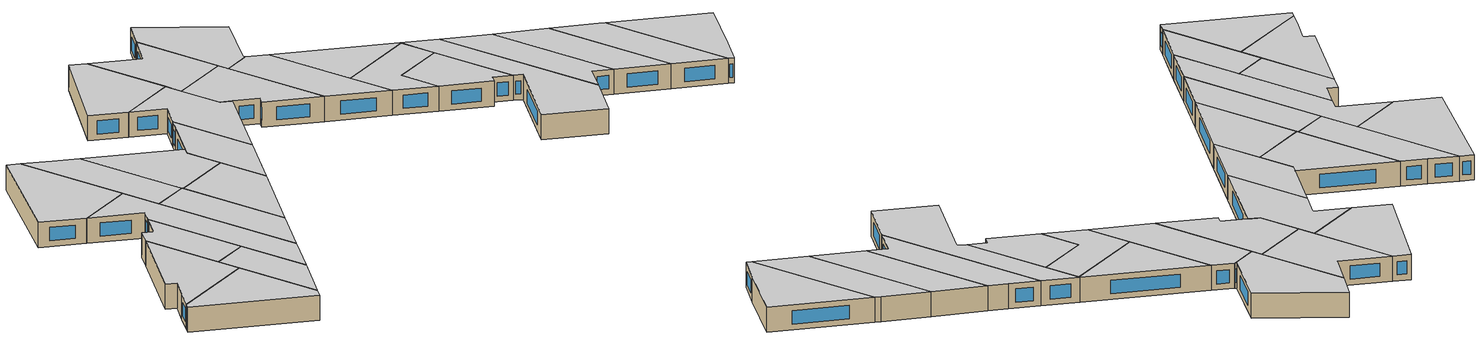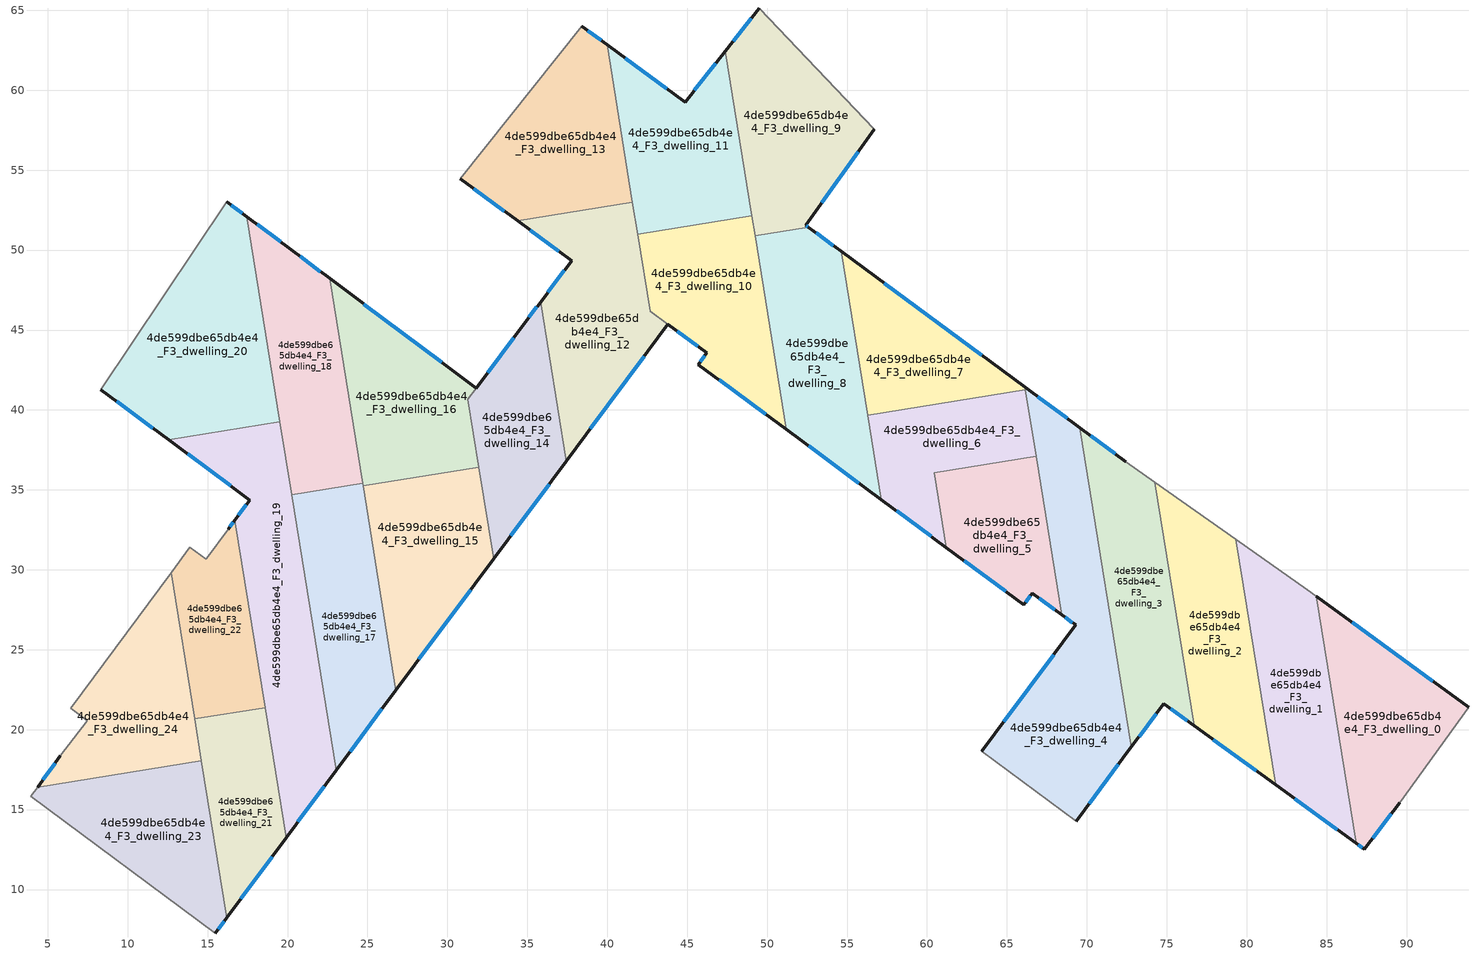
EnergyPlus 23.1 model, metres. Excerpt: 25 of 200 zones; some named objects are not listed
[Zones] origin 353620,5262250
4de599dbe65db4e4_F3_dwelling_0
 floor to 4de599dbe65db4e4_F2_dwelling_0 (EU_floor_Construction): 93.88,21.4 89.58,15.42 87.35,12.52 86.86,12.88 84.36,28.34 z9
 wall outside (EU_wall_Construction): 86.86,12.88 87.35,12.52 89.58,15.42 / 93.88,21.4 84.36,28.34 z9:12
 wall to 4de599dbe65db4e4_F3_dwelling_1 (EU_wall_Construction): 84.36,28.34 86.86,12.88 z9:12
 wall adiabatic (EU_wall_Construction): 89.58,15.42 93.88,21.4 z9:12
 window (EU_Window_Construction): 86.97,12.8 87.24,12.61 / 91.65,23.03 86.6,26.71 / 87.88,13.2 89.06,14.74 z9.7:11.3
 ceiling to 4de599dbe65db4e4_F4_dwelling_0 (EU_floor_Construction): 89.58,15.42 93.88,21.4 84.36,28.34 86.86,12.88 87.35,12.52 z12
4de599dbe65db4e4_F3_dwelling_1
 floor to 4de599dbe65db4e4_F2_dwelling_1 (EU_floor_Construction): 84.36,28.34 86.86,12.88 81.81,16.55 79.33,31.91 83.79,28.76 z9
 wall outside (EU_wall_Construction): 81.81,16.55 86.86,12.88 z9:12
 wall to 4de599dbe65db4e4_F3_dwelling_2 (EU_wall_Construction): 79.33,31.91 81.81,16.55 z9:12
 wall adiabatic (EU_wall_Construction): 84.36,28.34 83.79,28.76 79.33,31.91 z9:12
 window (EU_Window_Construction): 82.99,15.69 85.67,13.74 z9.7:11.3
 ceiling to 4de599dbe65db4e4_F4_dwelling_1 (EU_floor_Construction): 86.86,12.88 84.36,28.34 83.79,28.76 79.33,31.91 81.81,16.55 z12
4de599dbe65db4e4_F3_dwelling_10
 floor to 4de599dbe65db4e4_F2_dwelling_10 (EU_floor_Construction): 49.04,52.16 51.21,38.78 45.71,42.84 46.24,43.56 42.68,46.18 41.9,51 z9
 wall outside (EU_wall_Construction): 43.8,45.36 46.24,43.56 45.71,42.84 51.21,38.78 z9:12
 wall to 4de599dbe65db4e4_F3_dwelling_12 (EU_wall_Construction): 42.68,46.18 43.79,45.36 / 41.9,51 42.67,46.19 z9:12
 wall to 4de599dbe65db4e4_F3_dwelling_11 (EU_wall_Construction): 49.04,52.16 41.9,51 z9:12
 wall to 4de599dbe65db4e4_F3_dwelling_8 (EU_wall_Construction): 51.2,38.78 49.25,50.89 z9:12
 wall to 4de599dbe65db4e4_F3_dwelling_9 (EU_wall_Construction): 49.25,50.89 49.04,52.16 z9:12
 window (EU_Window_Construction): 47,41.89 49.91,39.73 / 46.11,43.39 45.83,43.01 / 44.37,44.93 45.66,43.98 z9.7:11.3
 ceiling to 4de599dbe65db4e4_F4_dwelling_10 (EU_floor_Construction): 51.21,38.78 49.04,52.16 41.9,51 42.68,46.18 46.24,43.56 45.71,42.84 z12
4de599dbe65db4e4_F3_dwelling_11
 floor to 4de599dbe65db4e4_F2_dwelling_11 (EU_floor_Construction): 47.39,62.44 49.04,52.16 41.9,51 39.99,62.83 44.86,59.23 z9
 wall outside (EU_wall_Construction): 47.39,62.44 44.86,59.23 39.99,62.83 z9:12
 wall to 4de599dbe65db4e4_F3_dwelling_9 (EU_wall_Construction): 49.04,52.16 47.39,62.44 z9:12
 wall to 4de599dbe65db4e4_F3_dwelling_13 (EU_wall_Construction): 39.99,62.83 41.58,52.99 z9:12
 wall to 4de599dbe65db4e4_F3_dwelling_12 (EU_wall_Construction): 41.58,52.99 41.9,51 z9:12
 window (EU_Window_Construction): 46.79,61.69 45.46,59.99 / 43.72,60.08 41.13,61.99 z9.7:11.3
 ceiling to 4de599dbe65db4e4_F4_dwelling_11 (EU_floor_Construction): 49.04,52.16 47.39,62.44 44.86,59.23 39.99,62.83 41.9,51 z12
4de599dbe65db4e4_F3_dwelling_12
 floor to 4de599dbe65db4e4_F2_dwelling_12 (EU_floor_Construction): 41.58,52.99 42.68,46.18 43.79,45.36 37.43,36.8 35.83,46.75 37.77,49.33 34.39,51.83 z9
 wall outside (EU_wall_Construction): 34.39,51.83 37.77,49.33 35.83,46.75 / 37.43,36.8 43.79,45.36 z9:12
 wall to 4de599dbe65db4e4_F3_dwelling_14 (EU_wall_Construction): 35.83,46.75 37.43,36.8 z9:12
 wall to 4de599dbe65db4e4_F3_dwelling_13 (EU_wall_Construction): 41.58,52.99 34.39,51.83 z9:12
 window (EU_Window_Construction): 37.31,48.73 36.28,47.35 / 35.18,51.24 36.97,49.92 / 38.93,38.81 42.3,43.35 z9.7:11.3
 ceiling to 4de599dbe65db4e4_F4_dwelling_12 (EU_floor_Construction): 37.43,36.8 43.79,45.36 42.68,46.18 41.58,52.99 34.39,51.83 37.77,49.33 35.83,46.75 z12
4de599dbe65db4e4_F3_dwelling_13
 floor to 4de599dbe65db4e4_F2_dwelling_13 (EU_floor_Construction): 39.99,62.83 41.58,52.99 34.39,51.83 30.82,54.46 38.4,64.01 z9
 wall outside (EU_wall_Construction): 30.82,54.46 34.39,51.83 / 39.99,62.83 38.4,64.01 z9:12
 wall adiabatic (EU_wall_Construction): 38.4,64.01 30.82,54.46 z9:12
 window (EU_Window_Construction): 31.66,53.84 33.55,52.44 / 39.61,63.11 38.77,63.73 z9.7:11.3
 ceiling to 4de599dbe65db4e4_F4_dwelling_13 (EU_floor_Construction): 41.58,52.99 39.99,62.83 38.4,64.01 30.82,54.46 34.39,51.83 z12
4de599dbe65db4e4_F3_dwelling_14
 floor to 4de599dbe65db4e4_F2_dwelling_14 (EU_floor_Construction): 35.83,46.75 37.43,36.8 32.89,30.7 31.29,40.66 34.88,45.49 z9
 wall outside (EU_wall_Construction): 32.89,30.7 37.43,36.8 / 35.83,46.75 34.88,45.49 31.81,41.37 z9:12
 wall to 4de599dbe65db4e4_F3_dwelling_15 (EU_wall_Construction): 31.97,36.41 32.89,30.7 z9:12
 wall to 4de599dbe65db4e4_F3_dwelling_16 (EU_wall_Construction): 31.81,41.37 31.28,40.66 / 31.29,40.66 31.97,36.41 z9:12
 window (EU_Window_Construction): 33.96,32.13 36.37,35.37 / 35.6,46.45 35.1,45.79 / 34.16,44.52 32.53,42.34 z9.7:11.3
 ceiling to 4de599dbe65db4e4_F4_dwelling_14 (EU_floor_Construction): 32.89,30.7 37.43,36.8 35.83,46.75 34.88,45.49 31.29,40.66 z12
4de599dbe65db4e4_F3_dwelling_15
 floor to 4de599dbe65db4e4_F2_dwelling_15 (EU_floor_Construction): 31.97,36.41 32.89,30.7 26.78,22.48 24.72,35.24 z9
 wall outside (EU_wall_Construction): 26.78,22.48 32.89,30.7 z9:12
 wall to 4de599dbe65db4e4_F3_dwelling_16 (EU_wall_Construction): 31.97,36.41 24.72,35.24 z9:12
 wall to 4de599dbe65db4e4_F3_dwelling_17 (EU_wall_Construction): 24.72,35.24 26.78,22.48 z9:12
 window (EU_Window_Construction): 28.22,24.41 31.46,28.77 z9.7:11.3
 ceiling to 4de599dbe65db4e4_F4_dwelling_15 (EU_floor_Construction): 26.78,22.48 32.89,30.7 31.97,36.41 24.72,35.24 z12
4de599dbe65db4e4_F3_dwelling_16
 floor to 4de599dbe65db4e4_F2_dwelling_16 (EU_floor_Construction): 31.81,41.37 31.28,40.66 31.97,36.41 24.72,35.24 24.69,35.42 22.63,48.23 z9
 wall outside (EU_wall_Construction): 31.81,41.37 22.63,48.23 z9:12
 wall to 4de599dbe65db4e4_F3_dwelling_18 (EU_wall_Construction): 22.63,48.23 24.69,35.42 z9:12
 wall to 4de599dbe65db4e4_F3_dwelling_17 (EU_wall_Construction): 24.69,35.42 24.72,35.24 z9:12
 window (EU_Window_Construction): 29.65,42.98 24.78,46.62 z9.7:11.3
 ceiling to 4de599dbe65db4e4_F4_dwelling_16 (EU_floor_Construction): 31.97,36.41 31.28,40.66 31.81,41.37 22.63,48.23 24.69,35.42 24.72,35.24 z12
4de599dbe65db4e4_F3_dwelling_17
 floor to 4de599dbe65db4e4_F2_dwelling_17 (EU_floor_Construction): 24.69,35.42 26.78,22.48 23.04,17.45 20.26,34.7 z9
 wall outside (EU_wall_Construction): 23.04,17.45 26.78,22.48 z9:12
 wall to 4de599dbe65db4e4_F3_dwelling_18 (EU_wall_Construction): 24.69,35.42 20.26,34.7 z9:12
 wall to 4de599dbe65db4e4_F3_dwelling_19 (EU_wall_Construction): 20.26,34.7 23.04,17.45 z9:12
 window (EU_Window_Construction): 23.92,18.63 25.91,21.3 z9.7:11.3
 ceiling to 4de599dbe65db4e4_F4_dwelling_17 (EU_floor_Construction): 23.04,17.45 26.78,22.48 24.69,35.42 20.26,34.7 z12
4de599dbe65db4e4_F3_dwelling_18
 floor to 4de599dbe65db4e4_F2_dwelling_18 (EU_floor_Construction): 22.63,48.23 24.69,35.42 20.26,34.7 17.45,52.08 20.22,50.03 z9
 wall outside (EU_wall_Construction): 22.63,48.23 20.22,50.03 17.45,52.08 z9:12
 wall to 4de599dbe65db4e4_F3_dwelling_20 (EU_wall_Construction): 17.45,52.08 19.52,39.26 z9:12
 wall to 4de599dbe65db4e4_F3_dwelling_19 (EU_wall_Construction): 19.52,39.25 20.26,34.7 z9:12
 window (EU_Window_Construction): 22.06,48.65 20.78,49.61 / 19.57,50.51 18.1,51.6 z9.7:11.3
 ceiling to 4de599dbe65db4e4_F4_dwelling_18 (EU_floor_Construction): 24.69,35.42 22.63,48.23 20.22,50.03 17.45,52.08 20.26,34.7 z12
4de599dbe65db4e4_F3_dwelling_19
 floor to 4de599dbe65db4e4_F2_dwelling_19 (EU_floor_Construction): 19.52,39.25 23.04,17.45 19.91,13.24 16.71,33.1 17.64,34.36 12.55,38.13 z9
 wall outside (EU_wall_Construction): 12.55,38.13 17.64,34.36 16.71,33.1 / 19.91,13.24 23.04,17.45 z9:12
 wall to 4de599dbe65db4e4_F3_dwelling_20 (EU_wall_Construction): 19.52,39.25 12.55,38.13 z9:12
 wall to 4de599dbe65db4e4_F3_dwelling_22 (EU_wall_Construction): 16.71,33.1 18.6,21.38 z9:12
 wall to 4de599dbe65db4e4_F3_dwelling_21 (EU_wall_Construction): 18.6,21.38 19.91,13.24 z9:12
 window (EU_Window_Construction): 17.42,34.06 16.93,33.4 / 13.75,37.24 16.45,35.24 / 20.65,14.22 22.31,16.46 z9.7:11.3
 ceiling to 4de599dbe65db4e4_F4_dwelling_19 (EU_floor_Construction): 19.91,13.24 23.04,17.45 19.52,39.25 12.55,38.13 17.64,34.36 16.71,33.1 z12
4de599dbe65db4e4_F3_dwelling_2
 floor to 4de599dbe65db4e4_F2_dwelling_2 (EU_floor_Construction): 79.33,31.91 81.81,16.55 76.72,20.24 74.26,35.48 z9
 wall outside (EU_wall_Construction): 76.72,20.24 81.81,16.55 z9:12
 wall to 4de599dbe65db4e4_F3_dwelling_3 (EU_wall_Construction): 74.26,35.48 76.72,20.24 z9:12
 wall adiabatic (EU_wall_Construction): 79.33,31.91 74.26,35.48 z9:12
 window (EU_Window_Construction): 77.91,19.37 80.61,17.41 z9.7:11.3
 ceiling to 4de599dbe65db4e4_F4_dwelling_2 (EU_floor_Construction): 81.81,16.55 79.33,31.91 74.26,35.48 76.72,20.24 z12
4de599dbe65db4e4_F3_dwelling_20
 floor to 4de599dbe65db4e4_F2_dwelling_20 (EU_floor_Construction): 17.45,52.08 19.52,39.25 12.55,38.13 8.31,41.28 16.19,53.02 z9
 wall outside (EU_wall_Construction): 8.31,41.28 12.55,38.13 / 17.45,52.08 16.19,53.02 z9:12
 wall adiabatic (EU_wall_Construction): 16.19,53.02 8.31,41.28 z9:12
 window (EU_Window_Construction): 9.31,40.54 11.56,38.87 / 17.16,52.3 16.48,52.8 z9.7:11.3
 ceiling to 4de599dbe65db4e4_F4_dwelling_20 (EU_floor_Construction): 19.52,39.25 17.45,52.08 16.19,53.02 8.31,41.28 12.55,38.13 z12
4de599dbe65db4e4_F3_dwelling_21
 floor to 4de599dbe65db4e4_F2_dwelling_21 (EU_floor_Construction): 18.6,21.38 19.91,13.24 16.2,8.24 14.2,20.67 z9
 wall outside (EU_wall_Construction): 16.2,8.24 19.91,13.24 z9:12
 wall to 4de599dbe65db4e4_F3_dwelling_22 (EU_wall_Construction): 18.6,21.38 14.2,20.67 z9:12
 wall to 4de599dbe65db4e4_F3_dwelling_23 (EU_wall_Construction): 14.62,18.06 16.2,8.24 z9:12
 wall to 4de599dbe65db4e4_F3_dwelling_24 (EU_wall_Construction): 14.19,20.67 14.62,18.06 z9:12
 window (EU_Window_Construction): 17.07,9.42 19.04,12.06 z9.7:11.3
 ceiling to 4de599dbe65db4e4_F4_dwelling_21 (EU_floor_Construction): 16.2,8.24 19.91,13.24 18.6,21.38 14.2,20.67 z12
4de599dbe65db4e4_F3_dwelling_22
 floor to 4de599dbe65db4e4_F2_dwelling_22 (EU_floor_Construction): 16.71,33.1 18.6,21.38 14.2,20.67 12.72,29.83 13.89,31.41 14.9,30.67 14.95,30.73 16.29,32.55 z9
 wall outside (EU_wall_Construction): 16.71,33.1 16.29,32.55 z9:12
 wall adiabatic (EU_wall_Construction): 16.29,32.55 14.95,30.73 14.9,30.67 13.89,31.41 12.72,29.83 z9:12
 wall to 4de599dbe65db4e4_F3_dwelling_24 (EU_wall_Construction): 12.72,29.83 14.2,20.67 z9:12
 window (EU_Window_Construction): 16.61,32.97 16.39,32.68 z9.7:11.3
 ceiling to 4de599dbe65db4e4_F4_dwelling_22 (EU_floor_Construction): 18.6,21.38 16.71,33.1 16.29,32.55 14.95,30.73 14.9,30.67 13.89,31.41 12.72,29.83 14.2,20.67 z12
4de599dbe65db4e4_F3_dwelling_23
 floor to 4de599dbe65db4e4_F2_dwelling_23 (EU_floor_Construction): 14.62,18.06 16.2,8.24 15.49,7.28 3.94,15.82 4.37,16.4 z9
 wall outside (EU_wall_Construction): 15.49,7.28 16.2,8.24 z9:12
 wall to 4de599dbe65db4e4_F3_dwelling_24 (EU_wall_Construction): 14.62,18.06 4.37,16.4 z9:12
 wall adiabatic (EU_wall_Construction): 4.37,16.4 3.94,15.82 15.49,7.28 z9:12
 window (EU_Window_Construction): 15.65,7.51 16.03,8.02 z9.7:11.3
 ceiling to 4de599dbe65db4e4_F4_dwelling_23 (EU_floor_Construction): 15.49,7.28 16.2,8.24 14.62,18.06 4.37,16.4 3.94,15.82 z12
4de599dbe65db4e4_F3_dwelling_24
 floor to 4de599dbe65db4e4_F2_dwelling_24 (EU_floor_Construction): 12.72,29.83 14.62,18.06 4.37,16.4 5.79,18.37 7.48,20.57 6.42,21.34 z9
 wall outside (EU_wall_Construction): 5.79,18.37 4.37,16.4 z9:12
 wall adiabatic (EU_wall_Construction): 12.72,29.83 6.42,21.34 7.48,20.57 5.79,18.37 z9:12
 window (EU_Window_Construction): 5.46,17.9 4.7,16.86 z9.7:11.3
 ceiling to 4de599dbe65db4e4_F4_dwelling_24 (EU_floor_Construction): 14.62,18.06 12.72,29.83 6.42,21.34 7.48,20.57 5.79,18.37 4.37,16.4 z12
4de599dbe65db4e4_F3_dwelling_3
 floor to 4de599dbe65db4e4_F2_dwelling_3 (EU_floor_Construction): 74.26,35.48 76.72,20.24 74.8,21.63 72.79,18.93 69.57,38.88 72.43,36.77 z9
 wall outside (EU_wall_Construction): 72.79,18.93 74.8,21.63 76.72,20.24 / 72.43,36.77 69.57,38.88 z9:12
 wall to 4de599dbe65db4e4_F3_dwelling_4 (EU_wall_Construction): 69.57,38.88 72.79,18.93 z9:12
 wall adiabatic (EU_wall_Construction): 74.26,35.48 72.43,36.77 z9:12
 window (EU_Window_Construction): 75.25,21.31 76.27,20.57 / 73.26,19.57 74.33,21 / 71.76,37.27 70.24,38.39 z9.7:11.3
 ceiling to 4de599dbe65db4e4_F4_dwelling_3 (EU_floor_Construction): 76.72,20.24 74.26,35.48 72.43,36.77 69.57,38.88 72.79,18.93 74.8,21.63 z12
4de599dbe65db4e4_F3_dwelling_4
 floor to 4de599dbe65db4e4_F2_dwelling_4 (EU_floor_Construction): 69.57,38.88 72.79,18.93 69.33,14.27 63.42,18.64 69.3,26.55 68.43,27.19 66.14,41.42 z9
 wall outside (EU_wall_Construction): 68.43,27.19 69.3,26.55 63.42,18.64 / 69.57,38.88 66.14,41.42 / 69.33,14.27 72.79,18.93 z9:12
 wall adiabatic (EU_wall_Construction): 63.42,18.64 69.33,14.27 z9:12
 wall to 4de599dbe65db4e4_F3_dwelling_5 (EU_wall_Construction): 66.83,37.11 68.43,27.19 z9:12
 wall to 4de599dbe65db4e4_F3_dwelling_6 (EU_wall_Construction): 66.16,41.27 66.83,37.11 z9:12
 wall to 4de599dbe65db4e4_F3_dwelling_7 (EU_wall_Construction): 66.14,41.42 66.16,41.27 z9:12
 window (EU_Window_Construction): 67.92,24.69 64.8,20.49 / 68.64,27.04 69.1,26.7 / 68.76,39.48 66.94,40.83 / 70.15,15.37 71.98,17.84 z9.7:11.3
 ceiling to 4de599dbe65db4e4_F4_dwelling_4 (EU_floor_Construction): 69.33,14.27 72.79,18.93 69.57,38.88 66.14,41.42 68.43,27.19 69.3,26.55 63.42,18.64 z12
4de599dbe65db4e4_F3_dwelling_5
 floor to 4de599dbe65db4e4_F2_dwelling_5 (EU_floor_Construction): 66.83,37.11 68.43,27.19 66.6,28.54 66.05,27.81 61.21,31.39 60.45,36.08 z9
 wall outside (EU_wall_Construction): 61.21,31.39 66.05,27.81 66.6,28.54 68.43,27.19 z9:12
 wall to 4de599dbe65db4e4_F3_dwelling_6 (EU_wall_Construction): 66.83,37.11 60.45,36.08 61.21,31.39 z9:12
 window (EU_Window_Construction): 67.03,28.22 68,27.51 / 66.18,27.98 66.47,28.37 / 62.35,30.55 64.92,28.65 z9.7:11.3
 ceiling to 4de599dbe65db4e4_F4_dwelling_5 (EU_floor_Construction): 68.43,27.19 66.83,37.11 60.45,36.08 61.21,31.39 66.05,27.81 66.6,28.54 z12
4de599dbe65db4e4_F3_dwelling_6
 floor to 4de599dbe65db4e4_F2_dwelling_6 (EU_floor_Construction): 66.16,41.27 66.83,37.11 60.45,36.08 61.21,31.39 57.14,34.4 56.29,39.68 z9
 wall outside (EU_wall_Construction): 57.14,34.4 61.21,31.39 z9:12
 wall to 4de599dbe65db4e4_F3_dwelling_7 (EU_wall_Construction): 66.16,41.27 56.29,39.68 z9:12
 wall to 4de599dbe65db4e4_F3_dwelling_8 (EU_wall_Construction): 56.29,39.68 57.14,34.4 z9:12
 window (EU_Window_Construction): 58.1,33.69 60.25,32.1 z9.7:11.3
 ceiling to 4de599dbe65db4e4_F4_dwelling_6 (EU_floor_Construction): 61.21,31.39 60.45,36.08 66.83,37.11 66.16,41.27 56.29,39.68 57.14,34.4 z12
4de599dbe65db4e4_F3_dwelling_7
 floor to 4de599dbe65db4e4_F2_dwelling_7 (EU_floor_Construction): 66.14,41.42 66.16,41.27 56.29,39.68 54.63,49.91 z9
 wall outside (EU_wall_Construction): 66.14,41.42 54.63,49.91 z9:12
 wall to 4de599dbe65db4e4_F3_dwelling_8 (EU_wall_Construction): 54.63,49.91 56.29,39.68 z9:12
 window (EU_Window_Construction): 63.43,43.42 57.33,47.92 z9.7:11.3
 ceiling to 4de599dbe65db4e4_F4_dwelling_7 (EU_floor_Construction): 66.16,41.27 66.14,41.42 54.63,49.91 56.29,39.68 z12
4de599dbe65db4e4_F3_dwelling_8
 floor to 4de599dbe65db4e4_F2_dwelling_8 (EU_floor_Construction): 54.63,49.91 57.14,34.4 51.21,38.78 49.25,50.89 52.58,51.43 z9
 wall outside (EU_wall_Construction): 51.21,38.78 57.14,34.4 / 54.63,49.91 52.58,51.43 z9:12
 wall to 4de599dbe65db4e4_F3_dwelling_9 (EU_wall_Construction): 52.58,51.43 49.25,50.89 z9:12
 window (EU_Window_Construction): 52.6,37.75 55.75,35.43 / 54.15,50.27 53.06,51.07 z9.7:11.3
 ceiling to 4de599dbe65db4e4_F4_dwelling_8 (EU_floor_Construction): 57.14,34.4 54.63,49.91 52.58,51.43 49.25,50.89 51.21,38.78 z12
4de599dbe65db4e4_F3_dwelling_9
 floor to 4de599dbe65db4e4_F2_dwelling_9 (EU_floor_Construction): 49.5,65.14 56.7,57.56 52.41,51.56 52.58,51.43 49.25,50.89 47.39,62.44 z9
 wall outside (EU_wall_Construction): 52.58,51.43 52.41,51.56 56.7,57.56 / 49.5,65.14 47.39,62.44 z9:12
 wall adiabatic (EU_wall_Construction): 56.7,57.56 49.5,65.14 z9:12
 window (EU_Window_Construction): 53.41,52.97 55.69,56.15 / 52.54,51.46 52.45,51.53 / 49.01,64.51 47.88,63.08 z9.7:11.3
 ceiling to 4de599dbe65db4e4_F4_dwelling_9 (EU_floor_Construction): 52.58,51.43 52.41,51.56 56.7,57.56 49.5,65.14 47.39,62.44 49.25,50.89 z12
[Building]
EU S2 Campaign: North Axis=0; Terrain=City; Solar Distribution=FullExterior
[Site:Location]
Budapest.Ferenc.Liszt.Intl.AP: Latitude=47.437; Longitude=19.256; Time Zone=1; Elevation=185
[SizingPeriod:WeatherFileDays]
AnnualSizingPeriod: Begin Month=1; Begin Day of Month=1; End Month=12; End Day of Month=31; Day of Week for Start Day=Monday; Use Weather File Daylight Saving Period=No; Use Weather File Rain and Snow Indicators=No
[MATERIAL]
EU_InternalMass_Material: Roughness=MediumRough; Thickness=0.1; Conductivity=1; Density=1800; Specific Heat=900; Thermal Absorptance=0.9; Solar Absorptance=0.7; Visible Absorptance=0.7
[MATERIAL:NOMASS] Roughness=MediumRough; Thermal Absorptance=0.9; Solar Absorptance=0.7; Visible Absorptance=0.7
Name | Thermal Resistance
EU_wall_NoMass | 0.832559
EU_floor_NoMass | 0.872794
[WINDOWMATERIAL:SIMPLEGLAZINGSYSTEM]
EU_Window_SimpleGlazing: UFactor=2.79869; Solar Heat Gain Coefficient=0.75; Visible Transmittance=0.75
[CONSTRUCTION]
EU_wall_Construction: EU_wall_NoMass
EU_floor_Construction: EU_floor_NoMass
EU_Window_Construction: EU_Window_SimpleGlazing
EU_InternalMass_Construction: EU_InternalMass_Material
[ZONE] Type=1; Multiplier=1; Ceiling Height=autocalculate; Floor Area=autocalculate; Part of Total Floor Area=Yes
Name | Volume
4de599dbe65db4e4_F3_dwelling_0 | 206.161
4de599dbe65db4e4_F3_dwelling_1 | 206.191
4de599dbe65db4e4_F3_dwelling_10 | 203.361
4de599dbe65db4e4_F3_dwelling_11 | 206.166
4de599dbe65db4e4_F3_dwelling_12 | 228.977
4de599dbe65db4e4_F3_dwelling_13 | 226.167
4de599dbe65db4e4_F3_dwelling_14 | 164.976
4de599dbe65db4e4_F3_dwelling_15 | 206.197
4de599dbe65db4e4_F3_dwelling_16 | 207.38
4de599dbe65db4e4_F3_dwelling_17 | 206.142
4de599dbe65db4e4_F3_dwelling_18 | 206.139
4de599dbe65db4e4_F3_dwelling_19 | 282.927
4de599dbe65db4e4_F3_dwelling_2 | 206.182
4de599dbe65db4e4_F3_dwelling_20 | 282.941
4de599dbe65db4e4_F3_dwelling_21 | 139.459
4de599dbe65db4e4_F3_dwelling_22 | 139.452
4de599dbe65db4e4_F3_dwelling_23 | 196.178
4de599dbe65db4e4_F3_dwelling_24 | 196.15
4de599dbe65db4e4_F3_dwelling_3 | 206.205
4de599dbe65db4e4_F3_dwelling_4 | 321.205
4de599dbe65db4e4_F3_dwelling_5 | 148.641
4de599dbe65db4e4_F3_dwelling_6 | 157.716
4de599dbe65db4e4_F3_dwelling_7 | 157.745
4de599dbe65db4e4_F3_dwelling_8; 4de599dbe65db4e4_F3_dwelling_9 | 225.868
[INTERNALMASS] Construction=EU_InternalMass_Construction
Name | Zone or ZoneList | Surface Area
4de599dbe65db4e4_F3_dwelling_0_EU_InternalMass | 4de599dbe65db4e4_F3_dwelling_0 | 68.7205
4de599dbe65db4e4_F3_dwelling_1_EU_InternalMass | 4de599dbe65db4e4_F3_dwelling_1 | 68.7302
4de599dbe65db4e4_F3_dwelling_2_EU_InternalMass | 4de599dbe65db4e4_F3_dwelling_2 | 68.7272
4de599dbe65db4e4_F3_dwelling_3_EU_InternalMass | 4de599dbe65db4e4_F3_dwelling_3 | 68.735
4de599dbe65db4e4_F3_dwelling_4_EU_InternalMass | 4de599dbe65db4e4_F3_dwelling_4 | 107.066
4de599dbe65db4e4_F3_dwelling_5_EU_InternalMass | 4de599dbe65db4e4_F3_dwelling_5 | 49.5475
4de599dbe65db4e4_F3_dwelling_6_EU_InternalMass | 4de599dbe65db4e4_F3_dwelling_6 | 52.5721
4de599dbe65db4e4_F3_dwelling_7_EU_InternalMass | 4de599dbe65db4e4_F3_dwelling_7 | 52.5799
4de599dbe65db4e4_F3_dwelling_8_EU_InternalMass | 4de599dbe65db4e4_F3_dwelling_8 | 75.2889
4de599dbe65db4e4_F3_dwelling_9_EU_InternalMass | 4de599dbe65db4e4_F3_dwelling_9 | 75.2868
4de599dbe65db4e4_F3_dwelling_10_EU_InternalMass | 4de599dbe65db4e4_F3_dwelling_10 | 67.7873
4de599dbe65db4e4_F3_dwelling_11_EU_InternalMass | 4de599dbe65db4e4_F3_dwelling_11 | 68.7213
4de599dbe65db4e4_F3_dwelling_12_EU_InternalMass | 4de599dbe65db4e4_F3_dwelling_12 | 76.3251
4de599dbe65db4e4_F3_dwelling_13_EU_InternalMass | 4de599dbe65db4e4_F3_dwelling_13 | 75.3926
4de599dbe65db4e4_F3_dwelling_14_EU_InternalMass | 4de599dbe65db4e4_F3_dwelling_14 | 55.0033
4de599dbe65db4e4_F3_dwelling_15_EU_InternalMass | 4de599dbe65db4e4_F3_dwelling_15 | 68.7342
4de599dbe65db4e4_F3_dwelling_16_EU_InternalMass | 4de599dbe65db4e4_F3_dwelling_16 | 69.1292
4de599dbe65db4e4_F3_dwelling_17_EU_InternalMass | 4de599dbe65db4e4_F3_dwelling_17 | 68.7122
4de599dbe65db4e4_F3_dwelling_18_EU_InternalMass | 4de599dbe65db4e4_F3_dwelling_18 | 68.7133
4de599dbe65db4e4_F3_dwelling_19_EU_InternalMass | 4de599dbe65db4e4_F3_dwelling_19 | 94.3094
4de599dbe65db4e4_F3_dwelling_20_EU_InternalMass | 4de599dbe65db4e4_F3_dwelling_20 | 94.3149
4de599dbe65db4e4_F3_dwelling_21_EU_InternalMass | 4de599dbe65db4e4_F3_dwelling_21 | 46.4874
4de599dbe65db4e4_F3_dwelling_22_EU_InternalMass | 4de599dbe65db4e4_F3_dwelling_22 | 46.4841
4de599dbe65db4e4_F3_dwelling_23_EU_InternalMass | 4de599dbe65db4e4_F3_dwelling_23 | 65.3925
4de599dbe65db4e4_F3_dwelling_24_EU_InternalMass | 4de599dbe65db4e4_F3_dwelling_24 | 65.3816
[OTHEREQUIPMENT] Fuel Type=Electricity; Design Level Calculation Method=Watts/Area; Power per Zone Floor Area=1; Fraction Latent=0; Fraction Radiant=0; Fraction Lost=0; Carbon Dioxide Generation Rate=0; EndUse Subcategory=EU_Step8_InternalGains
Name | Zone or ZoneList or Space or SpaceList | Schedule
EU_Step8_InternalGain_4de599dbe65db4e4_F3_dwelling_0_f000 | 4de599dbe65db4e4_F3_dwelling_0 | EU_Step8_GainSchedule_4de599dbe65db4e4_F3_dwelling_0_f000
EU_Step8_InternalGain_4de599dbe65db4e4_F3_dwelling_1_f000 | 4de599dbe65db4e4_F3_dwelling_1 | EU_Step8_GainSchedule_4de599dbe65db4e4_F3_dwelling_1_f000
EU_Step8_InternalGain_4de599dbe65db4e4_F3_dwelling_2_f000 | 4de599dbe65db4e4_F3_dwelling_2 | EU_Step8_GainSchedule_4de599dbe65db4e4_F3_dwelling_2_f000
EU_Step8_InternalGain_4de599dbe65db4e4_F3_dwelling_3_f000 | 4de599dbe65db4e4_F3_dwelling_3 | EU_Step8_GainSchedule_4de599dbe65db4e4_F3_dwelling_3_f000
EU_Step8_InternalGain_4de599dbe65db4e4_F3_dwelling_4_f000 | 4de599dbe65db4e4_F3_dwelling_4 | EU_Step8_GainSchedule_4de599dbe65db4e4_F3_dwelling_4_f000
EU_Step8_InternalGain_4de599dbe65db4e4_F3_dwelling_5_f000 | 4de599dbe65db4e4_F3_dwelling_5 | EU_Step8_GainSchedule_4de599dbe65db4e4_F3_dwelling_5_f000
EU_Step8_InternalGain_4de599dbe65db4e4_F3_dwelling_6_f000 | 4de599dbe65db4e4_F3_dwelling_6 | EU_Step8_GainSchedule_4de599dbe65db4e4_F3_dwelling_6_f000
EU_Step8_InternalGain_4de599dbe65db4e4_F3_dwelling_7_f000 | 4de599dbe65db4e4_F3_dwelling_7 | EU_Step8_GainSchedule_4de599dbe65db4e4_F3_dwelling_7_f000
EU_Step8_InternalGain_4de599dbe65db4e4_F3_dwelling_8_f000 | 4de599dbe65db4e4_F3_dwelling_8 | EU_Step8_GainSchedule_4de599dbe65db4e4_F3_dwelling_8_f000
EU_Step8_InternalGain_4de599dbe65db4e4_F3_dwelling_9_f000 | 4de599dbe65db4e4_F3_dwelling_9 | EU_Step8_GainSchedule_4de599dbe65db4e4_F3_dwelling_9_f000
EU_Step8_InternalGain_4de599dbe65db4e4_F3_dwelling_10_f000 | 4de599dbe65db4e4_F3_dwelling_10 | EU_Step8_GainSchedule_4de599dbe65db4e4_F3_dwelling_10_f000
EU_Step8_InternalGain_4de599dbe65db4e4_F3_dwelling_11_f000 | 4de599dbe65db4e4_F3_dwelling_11 | EU_Step8_GainSchedule_4de599dbe65db4e4_F3_dwelling_11_f000
EU_Step8_InternalGain_4de599dbe65db4e4_F3_dwelling_12_f000 | 4de599dbe65db4e4_F3_dwelling_12 | EU_Step8_GainSchedule_4de599dbe65db4e4_F3_dwelling_12_f000
EU_Step8_InternalGain_4de599dbe65db4e4_F3_dwelling_13_f000 | 4de599dbe65db4e4_F3_dwelling_13 | EU_Step8_GainSchedule_4de599dbe65db4e4_F3_dwelling_13_f000
EU_Step8_InternalGain_4de599dbe65db4e4_F3_dwelling_14_f000 | 4de599dbe65db4e4_F3_dwelling_14 | EU_Step8_GainSchedule_4de599dbe65db4e4_F3_dwelling_14_f000
EU_Step8_InternalGain_4de599dbe65db4e4_F3_dwelling_15_f000 | 4de599dbe65db4e4_F3_dwelling_15 | EU_Step8_GainSchedule_4de599dbe65db4e4_F3_dwelling_15_f000
EU_Step8_InternalGain_4de599dbe65db4e4_F3_dwelling_16_f000 | 4de599dbe65db4e4_F3_dwelling_16 | EU_Step8_GainSchedule_4de599dbe65db4e4_F3_dwelling_16_f000
EU_Step8_InternalGain_4de599dbe65db4e4_F3_dwelling_17_f000 | 4de599dbe65db4e4_F3_dwelling_17 | EU_Step8_GainSchedule_4de599dbe65db4e4_F3_dwelling_17_f000
EU_Step8_InternalGain_4de599dbe65db4e4_F3_dwelling_18_f000 | 4de599dbe65db4e4_F3_dwelling_18 | EU_Step8_GainSchedule_4de599dbe65db4e4_F3_dwelling_18_f000
EU_Step8_InternalGain_4de599dbe65db4e4_F3_dwelling_19_f000 | 4de599dbe65db4e4_F3_dwelling_19 | EU_Step8_GainSchedule_4de599dbe65db4e4_F3_dwelling_19_f000
EU_Step8_InternalGain_4de599dbe65db4e4_F3_dwelling_20_f000 | 4de599dbe65db4e4_F3_dwelling_20 | EU_Step8_GainSchedule_4de599dbe65db4e4_F3_dwelling_20_f000
EU_Step8_InternalGain_4de599dbe65db4e4_F3_dwelling_21_f000 | 4de599dbe65db4e4_F3_dwelling_21 | EU_Step8_GainSchedule_4de599dbe65db4e4_F3_dwelling_21_f000
EU_Step8_InternalGain_4de599dbe65db4e4_F3_dwelling_22_f000 | 4de599dbe65db4e4_F3_dwelling_22 | EU_Step8_GainSchedule_4de599dbe65db4e4_F3_dwelling_22_f000
EU_Step8_InternalGain_4de599dbe65db4e4_F3_dwelling_23_f000 | 4de599dbe65db4e4_F3_dwelling_23 | EU_Step8_GainSchedule_4de599dbe65db4e4_F3_dwelling_23_f000
EU_Step8_InternalGain_4de599dbe65db4e4_F3_dwelling_24_f000 | 4de599dbe65db4e4_F3_dwelling_24 | EU_Step8_GainSchedule_4de599dbe65db4e4_F3_dwelling_24_f000
[ZONEVENTILATION:DESIGNFLOWRATE] Schedule=EU_AlwaysOn; Design Flow Rate Calculation Method=AirChanges/Hour; Air Changes per Hour=0.475469; Ventilation Type=Natural; Fan Pressure Rise=0; Fan Total Efficiency=1; Constant Term Coefficient=1; Temperature Term Coefficient=0; Velocity Term Coefficient=0; Velocity Squared Term Coefficient=0; Minimum Indoor Temperature=-100; Maximum Indoor Temperature=100; Delta Temperature=-100; Minimum Outdoor Temperature=-100; Maximum Outdoor Temperature=100; Maximum Wind Speed=40
Name | Zone or ZoneList or Space or SpaceList
EU_ConstantAir_4de599dbe65db4e4_F3_dwelling_0 | 4de599dbe65db4e4_F3_dwelling_0
EU_ConstantAir_4de599dbe65db4e4_F3_dwelling_1 | 4de599dbe65db4e4_F3_dwelling_1
EU_ConstantAir_4de599dbe65db4e4_F3_dwelling_2 | 4de599dbe65db4e4_F3_dwelling_2
EU_ConstantAir_4de599dbe65db4e4_F3_dwelling_3 | 4de599dbe65db4e4_F3_dwelling_3
EU_ConstantAir_4de599dbe65db4e4_F3_dwelling_4 | 4de599dbe65db4e4_F3_dwelling_4
EU_ConstantAir_4de599dbe65db4e4_F3_dwelling_5 | 4de599dbe65db4e4_F3_dwelling_5
EU_ConstantAir_4de599dbe65db4e4_F3_dwelling_6 | 4de599dbe65db4e4_F3_dwelling_6
EU_ConstantAir_4de599dbe65db4e4_F3_dwelling_7 | 4de599dbe65db4e4_F3_dwelling_7
EU_ConstantAir_4de599dbe65db4e4_F3_dwelling_8 | 4de599dbe65db4e4_F3_dwelling_8
EU_ConstantAir_4de599dbe65db4e4_F3_dwelling_9 | 4de599dbe65db4e4_F3_dwelling_9
EU_ConstantAir_4de599dbe65db4e4_F3_dwelling_10 | 4de599dbe65db4e4_F3_dwelling_10
EU_ConstantAir_4de599dbe65db4e4_F3_dwelling_11 | 4de599dbe65db4e4_F3_dwelling_11
EU_ConstantAir_4de599dbe65db4e4_F3_dwelling_12 | 4de599dbe65db4e4_F3_dwelling_12
EU_ConstantAir_4de599dbe65db4e4_F3_dwelling_13 | 4de599dbe65db4e4_F3_dwelling_13
EU_ConstantAir_4de599dbe65db4e4_F3_dwelling_14 | 4de599dbe65db4e4_F3_dwelling_14
EU_ConstantAir_4de599dbe65db4e4_F3_dwelling_15 | 4de599dbe65db4e4_F3_dwelling_15
EU_ConstantAir_4de599dbe65db4e4_F3_dwelling_16 | 4de599dbe65db4e4_F3_dwelling_16
EU_ConstantAir_4de599dbe65db4e4_F3_dwelling_17 | 4de599dbe65db4e4_F3_dwelling_17
EU_ConstantAir_4de599dbe65db4e4_F3_dwelling_18 | 4de599dbe65db4e4_F3_dwelling_18
EU_ConstantAir_4de599dbe65db4e4_F3_dwelling_19 | 4de599dbe65db4e4_F3_dwelling_19
EU_ConstantAir_4de599dbe65db4e4_F3_dwelling_20 | 4de599dbe65db4e4_F3_dwelling_20
EU_ConstantAir_4de599dbe65db4e4_F3_dwelling_21 | 4de599dbe65db4e4_F3_dwelling_21
EU_ConstantAir_4de599dbe65db4e4_F3_dwelling_22 | 4de599dbe65db4e4_F3_dwelling_22
EU_ConstantAir_4de599dbe65db4e4_F3_dwelling_23 | 4de599dbe65db4e4_F3_dwelling_23
EU_ConstantAir_4de599dbe65db4e4_F3_dwelling_24 | 4de599dbe65db4e4_F3_dwelling_24
[HVACTEMPLATE:ZONE:IDEALLOADSAIRSYSTEM] System Availability Schedule=EU_AlwaysOn; Maximum Heating Supply Air Temperature=50; Minimum Cooling Supply Air Temperature=13; Maximum Heating Supply Air Humidity Ratio=0.0156; Minimum Cooling Supply Air Humidity Ratio=0.0077; Heating Limit=NoLimit; Cooling Limit=NoLimit; Heating Availability Schedule=EU_AlwaysOn; Cooling Availability Schedule=EU_CoolingOff; Dehumidification Control Type=ConstantSensibleHeatRatio; Cooling Sensible Heat Ratio=0.7; Dehumidification Setpoint=60; Humidification Control Type=None; Humidification Setpoint=30; Outdoor Air Method=None; Outdoor Air Flow Rate per Person=0.00944; Outdoor Air Flow Rate per Zone Floor Area=0; Outdoor Air Flow Rate per Zone=0; Demand Controlled Ventilation Type=None; Outdoor Air Economizer Type=NoEconomizer; Heat Recovery Type=None; Sensible Heat Recovery Effectiveness=0.7; Latent Heat Recovery Effectiveness=0.65
Name | Template Thermostat
4de599dbe65db4e4_F3_dwelling_0 | EU_HeatOnly_4de599dbe65db4e4_F3_dwelling_0
4de599dbe65db4e4_F3_dwelling_1 | EU_HeatOnly_4de599dbe65db4e4_F3_dwelling_1
4de599dbe65db4e4_F3_dwelling_2 | EU_HeatOnly_4de599dbe65db4e4_F3_dwelling_2
4de599dbe65db4e4_F3_dwelling_3 | EU_HeatOnly_4de599dbe65db4e4_F3_dwelling_3
4de599dbe65db4e4_F3_dwelling_4 | EU_HeatOnly_4de599dbe65db4e4_F3_dwelling_4
4de599dbe65db4e4_F3_dwelling_5 | EU_HeatOnly_4de599dbe65db4e4_F3_dwelling_5
4de599dbe65db4e4_F3_dwelling_6 | EU_HeatOnly_4de599dbe65db4e4_F3_dwelling_6
4de599dbe65db4e4_F3_dwelling_7 | EU_HeatOnly_4de599dbe65db4e4_F3_dwelling_7
4de599dbe65db4e4_F3_dwelling_8 | EU_HeatOnly_4de599dbe65db4e4_F3_dwelling_8
4de599dbe65db4e4_F3_dwelling_9 | EU_HeatOnly_4de599dbe65db4e4_F3_dwelling_9
4de599dbe65db4e4_F3_dwelling_10 | EU_HeatOnly_4de599dbe65db4e4_F3_dwelling_10
4de599dbe65db4e4_F3_dwelling_11 | EU_HeatOnly_4de599dbe65db4e4_F3_dwelling_11
4de599dbe65db4e4_F3_dwelling_12 | EU_HeatOnly_4de599dbe65db4e4_F3_dwelling_12
4de599dbe65db4e4_F3_dwelling_13 | EU_HeatOnly_4de599dbe65db4e4_F3_dwelling_13
4de599dbe65db4e4_F3_dwelling_14 | EU_HeatOnly_4de599dbe65db4e4_F3_dwelling_14
4de599dbe65db4e4_F3_dwelling_15 | EU_HeatOnly_4de599dbe65db4e4_F3_dwelling_15
4de599dbe65db4e4_F3_dwelling_16 | EU_HeatOnly_4de599dbe65db4e4_F3_dwelling_16
4de599dbe65db4e4_F3_dwelling_17 | EU_HeatOnly_4de599dbe65db4e4_F3_dwelling_17
4de599dbe65db4e4_F3_dwelling_18 | EU_HeatOnly_4de599dbe65db4e4_F3_dwelling_18
4de599dbe65db4e4_F3_dwelling_19 | EU_HeatOnly_4de599dbe65db4e4_F3_dwelling_19
4de599dbe65db4e4_F3_dwelling_20 | EU_HeatOnly_4de599dbe65db4e4_F3_dwelling_20
4de599dbe65db4e4_F3_dwelling_21 | EU_HeatOnly_4de599dbe65db4e4_F3_dwelling_21
4de599dbe65db4e4_F3_dwelling_22 | EU_HeatOnly_4de599dbe65db4e4_F3_dwelling_22
4de599dbe65db4e4_F3_dwelling_23 | EU_HeatOnly_4de599dbe65db4e4_F3_dwelling_23
4de599dbe65db4e4_F3_dwelling_24 | EU_HeatOnly_4de599dbe65db4e4_F3_dwelling_24
[SIZING:ZONE] Zone Cooling Design Supply Air Temperature Input Method=SupplyAirTemperature; Zone Cooling Design Supply Air Temperature=13; Zone Heating Design Supply Air Temperature Input Method=SupplyAirTemperature; Zone Heating Design Supply Air Temperature=50; Zone Cooling Design Supply Air Humidity Ratio=0.008; Zone Heating Design Supply Air Humidity Ratio=0.008; Cooling Design Air Flow Method=DesignDay; Cooling Design Air Flow Rate=0; Cooling Minimum Air Flow per Zone Floor Area=0.000762; Cooling Minimum Air Flow=0; Cooling Minimum Air Flow Fraction=0.2; Heating Design Air Flow Method=DesignDay; Heating Design Air Flow Rate=0; Heating Maximum Air Flow per Zone Floor Area=0.002032; Heating Maximum Air Flow=0.141576; Heating Maximum Air Flow Fraction=0.3; Account for Dedicated Outdoor Air System=No; Dedicated Outdoor Air System Control Strategy=NeutralSupplyAir; Dedicated Outdoor Air Low Setpoint Temperature for Design=autosize; Dedicated Outdoor Air High Setpoint Temperature for Design=autosize; Zone Load Sizing Method=Sensible Load Only No Latent Load; Zone Latent Cooling Design Supply Air Humidity Ratio Input Method=HumidityRatioDifference; Zone Cooling Design Supply Air Humidity Ratio Difference=0.005; Zone Latent Heating Design Supply Air Humidity Ratio Input Method=HumidityRatioDifference; Zone Humidification Design Supply Air Humidity Ratio Difference=0.005
4de599dbe65db4e4_F3_dwelling_0; 4de599dbe65db4e4_F3_dwelling_1; 4de599dbe65db4e4_F3_dwelling_2; 4de599dbe65db4e4_F3_dwelling_3; 4de599dbe65db4e4_F3_dwelling_4; 4de599dbe65db4e4_F3_dwelling_5; 4de599dbe65db4e4_F3_dwelling_6; 4de599dbe65db4e4_F3_dwelling_7; 4de599dbe65db4e4_F3_dwelling_8; 4de599dbe65db4e4_F3_dwelling_9; 4de599dbe65db4e4_F3_dwelling_10; 4de599dbe65db4e4_F3_dwelling_11; 4de599dbe65db4e4_F3_dwelling_12; 4de599dbe65db4e4_F3_dwelling_13; 4de599dbe65db4e4_F3_dwelling_14; 4de599dbe65db4e4_F3_dwelling_15; 4de599dbe65db4e4_F3_dwelling_16; 4de599dbe65db4e4_F3_dwelling_17; 4de599dbe65db4e4_F3_dwelling_18; 4de599dbe65db4e4_F3_dwelling_19; 4de599dbe65db4e4_F3_dwelling_20; 4de599dbe65db4e4_F3_dwelling_21; 4de599dbe65db4e4_F3_dwelling_22; 4de599dbe65db4e4_F3_dwelling_23; 4de599dbe65db4e4_F3_dwelling_24
[SCHEDULE:CONSTANT]
Name | Hourly Value
EU_AlwaysOn | 1
EU_CoolingOff | 0
[SCHEDULE:FILE] Column Number=1; Rows to Skip at Top=0; Number of Hours of Data=8760; Column Separator=Comma; Interpolate to Timestep=No; Minutes per Item=60; Adjust Schedule for Daylight Savings=Yes
Name | File
EU_Step8_GainSchedule_4de599dbe65db4e4_F3_dwelling_0_f000 | ../../schedules/4de599dbe65db4e4/4de599dbe65db4e4_F3_dwelling_0_f000_gain.csv
EU_Step8_GainSchedule_4de599dbe65db4e4_F3_dwelling_1_f000 | ../../schedules/4de599dbe65db4e4/4de599dbe65db4e4_F3_dwelling_1_f000_gain.csv
EU_Step8_GainSchedule_4de599dbe65db4e4_F3_dwelling_2_f000 | ../../schedules/4de599dbe65db4e4/4de599dbe65db4e4_F3_dwelling_2_f000_gain.csv
EU_Step8_GainSchedule_4de599dbe65db4e4_F3_dwelling_3_f000 | ../../schedules/4de599dbe65db4e4/4de599dbe65db4e4_F3_dwelling_3_f000_gain.csv
EU_Step8_GainSchedule_4de599dbe65db4e4_F3_dwelling_4_f000 | ../../schedules/4de599dbe65db4e4/4de599dbe65db4e4_F3_dwelling_4_f000_gain.csv
EU_Step8_GainSchedule_4de599dbe65db4e4_F3_dwelling_5_f000 | ../../schedules/4de599dbe65db4e4/4de599dbe65db4e4_F3_dwelling_5_f000_gain.csv
EU_Step8_GainSchedule_4de599dbe65db4e4_F3_dwelling_6_f000 | ../../schedules/4de599dbe65db4e4/4de599dbe65db4e4_F3_dwelling_6_f000_gain.csv
EU_Step8_GainSchedule_4de599dbe65db4e4_F3_dwelling_7_f000 | ../../schedules/4de599dbe65db4e4/4de599dbe65db4e4_F3_dwelling_7_f000_gain.csv
EU_Step8_GainSchedule_4de599dbe65db4e4_F3_dwelling_8_f000 | ../../schedules/4de599dbe65db4e4/4de599dbe65db4e4_F3_dwelling_8_f000_gain.csv
EU_Step8_GainSchedule_4de599dbe65db4e4_F3_dwelling_9_f000 | ../../schedules/4de599dbe65db4e4/4de599dbe65db4e4_F3_dwelling_9_f000_gain.csv
EU_Step8_GainSchedule_4de599dbe65db4e4_F3_dwelling_10_f000 | ../../schedules/4de599dbe65db4e4/4de599dbe65db4e4_F3_dwelling_10_f000_gain.csv
EU_Step8_GainSchedule_4de599dbe65db4e4_F3_dwelling_11_f000 | ../../schedules/4de599dbe65db4e4/4de599dbe65db4e4_F3_dwelling_11_f000_gain.csv
EU_Step8_GainSchedule_4de599dbe65db4e4_F3_dwelling_12_f000 | ../../schedules/4de599dbe65db4e4/4de599dbe65db4e4_F3_dwelling_12_f000_gain.csv
EU_Step8_GainSchedule_4de599dbe65db4e4_F3_dwelling_13_f000 | ../../schedules/4de599dbe65db4e4/4de599dbe65db4e4_F3_dwelling_13_f000_gain.csv
EU_Step8_GainSchedule_4de599dbe65db4e4_F3_dwelling_14_f000 | ../../schedules/4de599dbe65db4e4/4de599dbe65db4e4_F3_dwelling_14_f000_gain.csv
EU_Step8_GainSchedule_4de599dbe65db4e4_F3_dwelling_15_f000 | ../../schedules/4de599dbe65db4e4/4de599dbe65db4e4_F3_dwelling_15_f000_gain.csv
EU_Step8_GainSchedule_4de599dbe65db4e4_F3_dwelling_16_f000 | ../../schedules/4de599dbe65db4e4/4de599dbe65db4e4_F3_dwelling_16_f000_gain.csv
EU_Step8_GainSchedule_4de599dbe65db4e4_F3_dwelling_17_f000 | ../../schedules/4de599dbe65db4e4/4de599dbe65db4e4_F3_dwelling_17_f000_gain.csv
EU_Step8_GainSchedule_4de599dbe65db4e4_F3_dwelling_18_f000 | ../../schedules/4de599dbe65db4e4/4de599dbe65db4e4_F3_dwelling_18_f000_gain.csv
EU_Step8_GainSchedule_4de599dbe65db4e4_F3_dwelling_19_f000 | ../../schedules/4de599dbe65db4e4/4de599dbe65db4e4_F3_dwelling_19_f000_gain.csv
EU_Step8_GainSchedule_4de599dbe65db4e4_F3_dwelling_20_f000 | ../../schedules/4de599dbe65db4e4/4de599dbe65db4e4_F3_dwelling_20_f000_gain.csv
EU_Step8_GainSchedule_4de599dbe65db4e4_F3_dwelling_21_f000 | ../../schedules/4de599dbe65db4e4/4de599dbe65db4e4_F3_dwelling_21_f000_gain.csv
EU_Step8_GainSchedule_4de599dbe65db4e4_F3_dwelling_22_f000 | ../../schedules/4de599dbe65db4e4/4de599dbe65db4e4_F3_dwelling_22_f000_gain.csv
EU_Step8_GainSchedule_4de599dbe65db4e4_F3_dwelling_23_f000 | ../../schedules/4de599dbe65db4e4/4de599dbe65db4e4_F3_dwelling_23_f000_gain.csv
EU_Step8_GainSchedule_4de599dbe65db4e4_F3_dwelling_24_f000 | ../../schedules/4de599dbe65db4e4/4de599dbe65db4e4_F3_dwelling_24_f000_gain.csv
